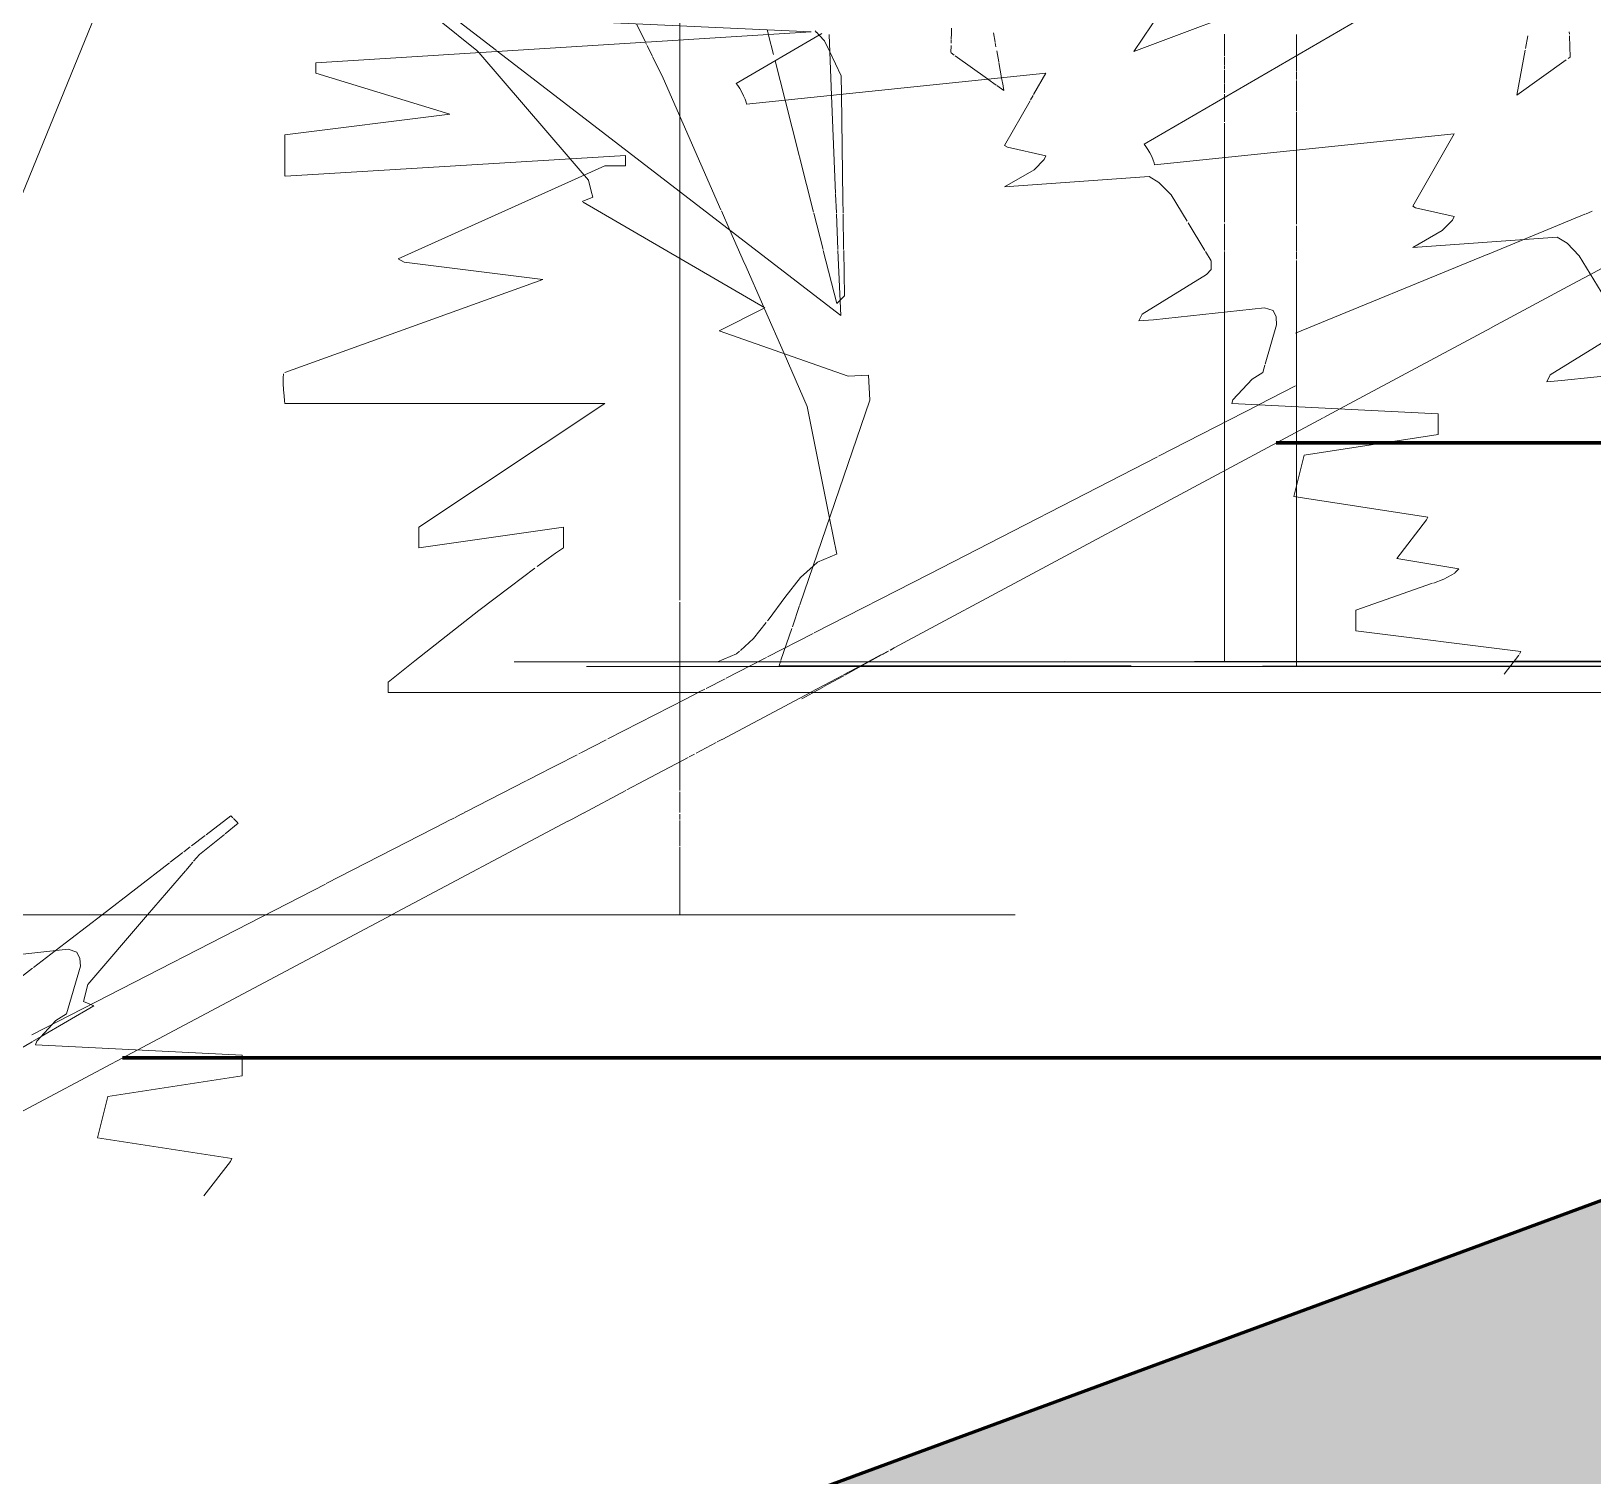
# Model space of a CAD drawing. Header units: inches. Extents: x -8991 to -6983, y -226 to 479.
# Drawn here: x -7376.06 to -7345.59, y -56.16 to -27.96 of the extents above; entities that cross this region are included whole.
import ezdxf

# ---------------------------------------------------------------- set-up
doc = ezdxf.new("R2010")
doc.units = ezdxf.units.IN
doc.header["$MEASUREMENT"] = 0
for name, color, linetype, lineweight in [('A-DETL-GENF', 92, 'Continuous', 9), ('C-TOPO', 7, 'Continuous', 9), ('C-TOPO-1', 7, 'Continuous', 60), ('C-TOPO-MAJR', 7, 'Continuous', 80), ('S-FNDN', 32, 'Continuous', 18)]:
    doc.layers.add(name, color=color, linetype=linetype, lineweight=lineweight)

# ---------------------------------------------------------------- blocks, each defined once
blk = doc.blocks.new('fountain grass 26747 - fountain grass 26747-1770214-Section 26')
at = {"layer": 'A-DETL-GENF'}
for p, q in [((-8420.58, -27.674), (-8420.58, -28.077)), ((-8420.58, -28.134), (-8420.58, -27.858)), ((-8420.58, -28.077), (-8420.58, -28.681)), ((-8420.58, -28.475), (-8420.58, -28.134)), ((-8420.58, -28.517), (-8420.58, -28.493)), ((-8420.58, -28.603), (-8420.58, -28.56)), ((-8420.58, -28.689), (-8420.58, -28.619)), ((-8420.58, -28.681), (-8420.58, -29.689)), ((-8420.58, -28.728), (-8420.58, -28.704)), ((-8420.58, -28.772), (-8420.58, -28.748)), ((-8420.58, -28.896), (-8420.58, -28.78)), ((-8420.58, -29.495), (-8420.58, -28.896)), ((-8420.58, -29.631), (-8420.58, -29.495)), ((-8420.58, -29.898), (-8420.58, -29.631)), ((-8420.58, -29.689), (-8420.58, -29.793)), ((-8420.58, -29.793), (-8420.58, -29.924)), ((-8420.58, -30.301), (-8420.58, -29.898)), ((-8420.58, -29.924), (-8420.58, -30.069)), ((-8420.58, -30.069), (-8420.58, -30.212)), ((-8420.58, -30.212), (-8420.58, -30.34)), ((-8420.58, -30.357), (-8420.58, -30.301)), ((-8420.58, -30.34), (-8420.58, -30.439)), ((-8420.58, -30.524), (-8420.58, -30.357)), ((-8420.58, -30.439), (-8420.58, -30.494)), ((-8420.58, -30.494), (-8420.58, -30.535)), ((-8420.58, -31.079), (-8420.58, -30.525)), ((-8420.58, -30.535), (-8420.58, -30.897)), ((-8420.58, -30.897), (-8420.58, -30.938)), ((-8420.58, -30.938), (-8420.58, -30.996)), ((-8420.58, -30.996), (-8420.58, -31.063)), ((-8420.58, -31.063), (-8420.58, -31.135)), ((-8420.58, -31.218), (-8420.58, -31.107)), ((-8420.58, -31.135), (-8420.58, -31.202)), ((-8420.58, -31.202), (-8420.58, -31.26)), ((-8420.58, -31.266), (-8420.58, -31.227)), ((-8420.58, -31.26), (-8420.58, -31.3)), ((-8420.58, -31.3), (-8420.58, -32.106)), ((-8420.58, -32.301), (-8420.58, -31.913)), ((-8420.58, -32.106), (-8420.58, -32.155)), ((-8420.58, -32.155), (-8420.58, -32.233)), ((-8420.58, -32.233), (-8420.58, -32.332)), ((-8420.58, -32.4), (-8420.58, -32.323)), ((-8420.58, -32.332), (-8420.58, -32.439)), ((-8420.58, -32.843), (-8420.58, -32.4)), ((-8420.58, -32.428), (-8420.58, -32.509)), ((-8420.58, -32.665), (-8420.58, -32.428)), ((-8420.58, -32.439), (-8420.58, -32.545)), ((-8420.58, -32.509), (-8420.58, -32.623)), ((-8420.58, -32.545), (-8420.58, -32.639)), ((-8420.58, -32.623), (-8420.58, -33.517)), ((-8420.58, -32.639), (-8420.58, -32.711)), ((-8420.58, -32.711), (-8420.58, -32.665)), ((-8420.58, -33.928), (-8420.58, -33.505)), ((-8420.58, -33.517), (-8420.58, -33.718)), ((-8420.58, -33.718), (-8420.58, -34.121)), ((-8420.58, -34.1), (-8420.58, -33.928)), ((-8420.58, -34.121), (-8420.58, -34.674)), ((-8420.58, -34.674), (-8420.58, -34.726)), ((-8420.58, -34.726), (-8420.58, -36.136)), ((-8420.58, -34.734), (-8420.58, -35.025)), ((-8420.58, -34.935), (-8420.58, -34.734)), ((-8420.58, -36.749), (-8420.58, -34.935)), ((-8420.58, -36.136), (-8420.58, -36.338)), ((-8420.58, -36.338), (-8420.58, -36.539)), ((-8420.58, -36.539), (-8420.58, -36.942)), ((-8420.58, -36.813), (-8420.58, -36.749)), ((-8420.58, -37.152), (-8420.58, -36.813)), ((-8420.58, -36.942), (-8420.58, -37.547)), ((-8420.58, -38.299), (-8420.58, -37.152)), ((-8420.58, -37.547), (-8420.58, -38.151)), ((-8420.58, -38.151), (-8420.58, -38.299)), ((-8420.58, -38.299), (-8420.58, -38.633)), ((-8420.58, -38.633), (-8420.58, -39.069)), ((-8420.58, -39.109), (-8420.58, -39.573)), ((-8420.58, -39.77), (-8420.58, -39.57)), ((-8420.58, -39.573), (-8420.58, -40.389)), ((-8420.58, -40.587), (-8420.58, -39.791)), ((-8420.58, -40.389), (-8420.58, -40.569)), ((-8420.58, -40.587), (-8420.58, -40.635)), ((-8420.58, -40.798), (-8420.58, -40.611)), ((-8420.58, -40.635), (-8420.58, -40.936)), ((-8420.58, -40.869), (-8420.58, -40.823)), ((-8420.58, -40.975), (-8420.58, -40.869)), ((-8420.58, -40.936), (-8420.58, -40.972)), ((-8420.58, -40.975), (-8420.58, -42.383)), ((-8420.58, -41.705), (-8420.58, -40.978)), ((-8420.58, -41.987), (-8420.58, -41.834)), ((-8420.58, -42.052), (-8420.58, -41.987)), ((-8420.58, -41.987), (-8420.58, -42.052)), ((-8420.58, -42.052), (-8420.58, -41.987)), ((-8420.58, -42.221), (-8420.58, -42.137)), ((-8420.58, -42.137), (-8420.58, -42.221)), ((-8420.58, -42.221), (-8420.58, -42.137)), ((-8420.58, -42.383), (-8420.58, -42.784)), ((-8420.58, -42.81), (-8420.58, -43.215)), ((-8420.58, -43.247), (-8420.58, -43.35)), ((-8420.58, -43.368), (-8420.58, -43.487)), ((-8420.58, -43.39), (-8420.58, -43.862)), ((-8420.58, -43.591), (-8420.58, -43.39)), ((-8420.58, -43.487), (-8420.58, -43.591)), ((-8420.58, -43.881), (-8420.58, -44.196)), ((-8420.58, -44.196), (-8420.58, -45.203)), ((-8437.582, -45.211), (-8430.941, -45.211)), ((-8431.865, -45.211), (-8433.636, -45.211)), ((-8433.631, -45.206), (-8420.702, -45.207)), ((-8430.973, -45.211), (-8431.865, -45.211)), ((-8429.617, -45.211), (-8430.973, -45.211)), ((-8430.941, -45.211), (-8426.479, -45.211)), ((-8426.209, -45.211), (-8429.617, -45.211)), ((-8426.479, -45.211), (-8423.649, -45.211)), ((-8423.649, -45.211), (-8421.909, -45.211)), ((-8421.909, -45.211), (-8420.712, -45.211)), ((-8414.042, -45.211), (-8420.712, -45.211))]:
    blk.add_line(p, q, dxfattribs=at)
blk = doc.blocks.new('fountain grass 26747 - fountain grass 26747-V34-Section 26')
at = {"layer": 'A-DETL-GENF'}
for p, q in [((-8432.519, -45.882), (-8434.684, -46.115)), ((-8432.35, -45.935), (-8432.519, -45.882)), ((-8432.289, -46.058), (-8432.35, -45.935)), ((-8432.551, -47.144), (-8432.282, -46.212)), ((-8432.282, -46.212), (-8432.289, -46.058)), ((-8432.759, -47.271), (-8432.551, -47.144)), ((-8433.133, -47.677), (-8432.759, -47.271)), ((-8433.156, -47.748), (-8433.133, -47.677)), ((-8429.126, -47.95), (-8433.156, -47.748)), ((-8429.126, -48.353), (-8429.126, -47.95)), ((-8431.746, -48.756), (-8429.126, -48.353)), ((-8431.947, -49.562), (-8431.746, -48.756)), ((-8429.328, -49.965), (-8431.947, -49.562)), ((-8429.354, -50.021), (-8429.328, -49.965)), ((-8429.873, -50.694), (-8429.354, -50.021))]:
    blk.add_line(p, q, dxfattribs=at)
blk = doc.blocks.new('fountain grass 26747 - fountain grass 26747-V35-Section 26')
at = {"layer": 'A-DETL-GENF'}
for p, q in [((-8411.721, -28.358), (-8410.306, -26.255)), ((-8406.885, -26.544), (-8411.721, -28.358)), ((-8411.519, -30.171), (-8406.683, -27.35)), ((-8405.474, -29.97), (-8411.318, -30.574)), ((-8406.28, -31.38), (-8405.474, -29.97)), ((-8411.486, -30.212), (-8411.519, -30.171)), ((-8411.449, -30.27), (-8411.486, -30.212)), ((-8411.411, -30.339), (-8411.449, -30.27)), ((-8411.375, -30.411), (-8411.411, -30.339)), ((-8411.346, -30.479), (-8411.375, -30.411)), ((-8411.325, -30.535), (-8411.346, -30.479)), ((-8411.318, -30.574), (-8411.325, -30.535)), ((-8406.224, -31.413), (-8406.28, -31.38)), ((-8405.474, -31.581), (-8406.224, -31.413)), ((-8405.706, -31.855), (-8405.505, -31.653)), ((-8405.505, -31.653), (-8405.474, -31.581)), ((-8406.28, -32.186), (-8405.706, -31.855)), ((-8403.459, -31.984), (-8406.28, -32.186)), ((-8403.268, -32.101), (-8403.459, -31.984)), ((-8403.03, -32.346), (-8403.268, -32.101)), ((-8402.246, -33.637), (-8403.03, -32.346)), ((-8403.597, -34.673), (-8402.343, -33.896)), ((-8403.661, -34.805), (-8403.597, -34.673)), ((-8401.211, -34.55), (-8403.375, -34.783)), ((-8403.375, -34.783), (-8403.661, -34.805))]:
    blk.add_line(p, q, dxfattribs=at)
blk = doc.blocks.new('lupin 26755 - lupin 26755-V36-Section 26')
at = {"layer": 'A-DETL-GENF'}
for p, q in [((-8421.429, -27.819), (-8421.254, -28.177)), ((-8418.856, -28.027), (-8418.879, -27.937)), ((-8417.941, -27.956), (-8417.913, -27.987)), ((-8417.908, -27.992), (-8417.864, -28.04)), ((-8415.284, -28.058), (-8415.282, -27.99)), ((-8415.282, -27.99), (-8415.281, -27.966)), ((-8415.281, -27.966), (-8415.279, -27.903)), ((-8414.43, -28.177), (-8414.463, -27.994)), ((-8409.957, -28.02), (-8409.957, -28.451)), ((-8409.957, -28.244), (-8409.957, -28.02)), ((-8409.957, -28.451), (-8409.957, -28.02)), ((-8409.957, -28.382), (-8409.957, -28.02)), ((-8409.957, -28.451), (-8409.957, -28.02)), ((-8409.957, -28.451), (-8409.957, -28.02)), ((-8409.957, -28.02), (-8409.957, -28.151)), ((-8409.957, -28.02), (-8409.957, -28.451)), ((-8421.244, -28.196), (-8421.231, -28.224)), ((-8421.222, -28.241), (-8421.117, -28.455)), ((-8418.757, -28.416), (-8418.852, -28.044)), ((-8417.864, -28.04), (-8417.761, -28.151)), ((-8417.761, -28.151), (-8417.658, -28.367)), ((-8415.296, -28.382), (-8415.291, -28.242)), ((-8415.289, -28.196), (-8415.287, -28.136)), ((-8415.287, -28.128), (-8415.285, -28.066)), ((-8414.414, -28.267), (-8414.428, -28.188)), ((-8409.957, -28.151), (-8409.957, -28.451)), ((-8409.957, -28.451), (-8409.957, -28.25)), ((-8421.109, -28.472), (-8420.908, -28.882)), ((-8418.529, -29.31), (-8418.725, -28.542)), ((-8417.658, -28.367), (-8417.437, -28.836)), ((-8415.227, -28.431), (-8415.289, -28.387)), ((-8414.582, -28.892), (-8415.211, -28.443)), ((-8414.36, -28.56), (-8414.399, -28.347)), ((-8414.304, -28.873), (-8414.358, -28.574)), ((-8409.957, -28.451), (-8409.957, -28.382)), ((-8409.957, -28.473), (-8409.957, -28.628)), ((-8409.957, -28.628), (-8409.957, -28.473)), ((-8409.957, -28.628), (-8409.957, -28.473)), ((-8409.957, -28.628), (-8409.957, -28.473)), ((-8409.957, -28.628), (-8409.957, -28.473)), ((-8409.957, -28.628), (-8409.957, -28.473)), ((-8409.957, -28.473), (-8409.957, -28.628)), ((-8409.957, -28.473), (-8409.957, -28.628)), ((-8409.957, -28.643), (-8409.957, -28.701)), ((-8409.957, -28.701), (-8409.957, -28.643)), ((-8409.957, -28.701), (-8409.957, -28.643)), ((-8409.957, -28.701), (-8409.957, -28.643)), ((-8409.957, -28.701), (-8409.957, -28.643)), ((-8409.957, -28.701), (-8409.957, -28.643)), ((-8409.957, -28.643), (-8409.957, -28.701)), ((-8409.957, -28.643), (-8409.957, -28.701)), ((-8420.908, -28.882), (-8419.781, -31.45)), ((-8417.437, -28.836), (-8417.431, -29.196)), ((-8414.408, -29.017), (-8414.571, -28.9)), ((-8414.274, -29.032), (-8414.304, -28.873)), ((-8409.957, -28.719), (-8409.957, -28.766)), ((-8409.957, -28.766), (-8409.957, -28.719)), ((-8409.957, -28.766), (-8409.957, -28.719)), ((-8409.957, -28.766), (-8409.957, -28.719)), ((-8409.957, -28.766), (-8409.957, -28.719)), ((-8409.957, -28.98), (-8409.957, -28.719)), ((-8409.957, -28.719), (-8409.957, -28.836)), ((-8409.957, -28.719), (-8409.957, -28.864)), ((-8409.957, -28.98), (-8409.957, -28.774)), ((-8409.957, -28.774), (-8409.957, -28.98)), ((-8409.957, -28.98), (-8409.957, -28.774)), ((-8409.957, -28.98), (-8409.957, -28.774)), ((-8409.957, -28.98), (-8409.957, -28.774)), ((-8409.957, -28.836), (-8409.957, -28.98)), ((-8409.957, -28.882), (-8409.957, -28.98)), ((-8417.431, -29.196), (-8417.4, -31.247)), ((-8414.258, -29.124), (-8414.399, -29.023)), ((-8414.258, -29.124), (-8414.273, -29.038)), ((-8409.957, -29.168), (-8409.957, -28.993)), ((-8409.957, -28.993), (-8409.957, -29.168)), ((-8409.957, -29.168), (-8409.957, -28.993)), ((-8409.957, -29.124), (-8409.957, -28.993)), ((-8409.957, -29.124), (-8409.957, -28.993)), ((-8409.957, -29.168), (-8409.957, -28.993)), ((-8409.957, -28.993), (-8409.957, -29.168)), ((-8409.957, -28.993), (-8409.957, -29.168)), ((-8409.957, -29.26), (-8409.957, -29.195)), ((-8409.957, -29.195), (-8409.957, -29.26)), ((-8409.957, -29.26), (-8409.957, -29.195)), ((-8409.957, -29.26), (-8409.957, -29.195)), ((-8409.957, -29.195), (-8409.957, -29.26)), ((-8409.957, -29.195), (-8409.957, -29.26)), ((-8417.973, -31.498), (-8418.529, -29.31)), ((-8409.957, -29.734), (-8409.957, -29.26)), ((-8409.957, -29.26), (-8409.957, -29.734)), ((-8409.957, -29.734), (-8409.957, -29.26)), ((-8409.957, -29.26), (-8409.957, -29.734)), ((-8409.957, -29.26), (-8409.957, -29.734)), ((-8409.957, -29.734), (-8409.957, -29.26)), ((-8409.957, -30.433), (-8409.957, -29.756)), ((-8409.957, -29.756), (-8409.957, -30.433)), ((-8409.957, -30.433), (-8409.957, -29.756)), ((-8409.957, -29.756), (-8409.957, -30.433)), ((-8409.957, -29.756), (-8409.957, -30.433)), ((-8409.957, -30.433), (-8409.957, -29.756)), ((-8409.957, -30.784), (-8409.957, -30.433)), ((-8409.957, -30.433), (-8409.957, -31.692)), ((-8409.957, -31.692), (-8409.957, -30.433)), ((-8409.957, -31.692), (-8409.957, -30.433)), ((-8409.957, -30.433), (-8409.957, -31.692)), ((-8409.957, -30.433), (-8409.957, -31.692)), ((-8409.957, -31.117), (-8409.957, -30.792)), ((-8417.4, -31.257), (-8417.396, -31.514)), ((-8409.957, -31.2), (-8409.957, -31.117)), ((-8409.957, -31.692), (-8409.957, -31.2)), ((-8419.772, -31.472), (-8419.606, -31.849)), ((-8417.788, -32.224), (-8417.968, -31.518)), ((-8417.396, -31.533), (-8417.386, -32.225)), ((-8419.606, -31.849), (-8419.322, -32.497)), ((-8409.957, -32.247), (-8409.957, -31.725)), ((-8409.957, -31.725), (-8409.957, -32.247)), ((-8409.957, -32.247), (-8409.957, -31.725)), ((-8409.957, -32.247), (-8409.957, -31.725)), ((-8409.957, -31.725), (-8409.957, -32.247)), ((-8409.957, -31.725), (-8409.957, -32.247)), ((-8417.52, -33.276), (-8417.783, -32.245)), ((-8417.385, -32.246), (-8417.372, -33.128)), ((-8409.957, -33.276), (-8409.957, -32.263)), ((-8409.957, -32.263), (-8409.957, -33.424)), ((-8409.957, -33.424), (-8409.957, -32.263)), ((-8409.957, -33.276), (-8409.957, -32.263)), ((-8409.957, -32.263), (-8409.957, -33.128)), ((-8409.957, -32.263), (-8409.957, -33.448)), ((-8419.317, -32.507), (-8418.947, -33.351)), ((-8417.457, -33.212), (-8417.52, -33.276)), ((-8417.372, -33.128), (-8417.457, -33.212)), ((-8409.957, -33.128), (-8409.957, -33.276)), ((-8418.933, -33.381), (-8418.55, -34.256)), ((-8409.957, -33.448), (-8409.957, -33.276)), ((-8409.957, -33.721), (-8409.957, -33.448)), ((-8409.957, -33.448), (-8409.957, -34.98)), ((-8409.957, -34.611), (-8409.957, -33.721)), ((-8418.55, -34.256), (-8418.097, -35.286)), ((-8409.957, -34.969), (-8409.957, -34.586)), ((-8409.957, -34.586), (-8409.957, -34.611)), ((-8409.957, -35.075), (-8409.957, -34.99)), ((-8409.957, -34.99), (-8409.957, -35.286)), ((-8418.097, -35.286), (-8417.661, -37.466)), ((-8409.957, -38.014), (-8409.957, -35.076)), ((-8409.957, -35.286), (-8409.957, -38.014)), ((-8417.661, -37.466), (-8417.52, -38.17)), ((-8409.957, -39.173), (-8409.957, -38.02)), ((-8409.957, -38.02), (-8409.957, -38.152)), ((-8417.896, -38.325), (-8417.981, -38.402)), ((-8417.529, -38.173), (-8417.896, -38.325)), ((-8409.957, -38.17), (-8409.957, -38.325)), ((-8409.957, -38.325), (-8409.957, -38.626)), ((-8418.229, -38.626), (-8418.537, -39.013)), ((-8417.981, -38.402), (-8418.229, -38.626)), ((-8409.957, -38.626), (-8409.957, -38.992)), ((-8418.537, -39.013), (-8418.837, -39.43)), ((-8409.957, -39.013), (-8409.957, -39.43)), ((-8409.957, -39.359), (-8409.957, -39.174)), ((-8418.896, -39.504), (-8419.145, -39.818)), ((-8418.837, -39.43), (-8418.872, -39.474)), ((-8409.957, -39.572), (-8409.957, -39.38)), ((-8409.957, -39.43), (-8409.957, -39.818)), ((-8409.957, -39.765), (-8409.957, -39.583)), ((-8419.145, -39.818), (-8419.402, -40.049)), ((-8409.957, -40.172), (-8409.957, -39.785)), ((-8409.957, -39.818), (-8409.957, -40.118)), ((-8419.478, -40.118), (-8419.845, -40.27)), ((-8419.418, -40.064), (-8419.478, -40.118)), ((-8409.957, -40.121), (-8409.957, -40.274)), ((-8423.813, -40.274), (-8418.622, -40.274)), ((-8423.447, -40.274), (-8423.813, -40.274)), ((-8422.404, -40.274), (-8423.427, -40.274)), ((-8420.767, -40.274), (-8422.404, -40.274)), ((-8418.622, -40.274), (-8420.767, -40.274)), ((-8419.854, -40.274), (-8418.621, -40.272)), ((-8418.622, -40.274), (-8416.513, -40.274)), ((-8418.621, -40.272), (-8413.082, -40.267)), ((-8417.072, -40.274), (-8418.621, -40.274)), ((-8416.048, -40.274), (-8417.069, -40.274)), ((-8416.513, -40.274), (-8412.025, -40.274)), ((-8415.703, -40.274), (-8416.048, -40.274)), ((-8412.014, -40.274), (-8409.957, -40.274)), ((-8410.54, -40.265), (-8404.302, -40.259)), ((-8409.957, -40.274), (-8409.957, -40.254)), ((-8404.313, -40.274), (-8409.957, -40.274)), ((-8403.402, -40.274), (-8404.313, -40.274)), ((-8404.302, -40.259), (-8399.858, -40.254)), ((-8398.931, -40.274), (-8403.402, -40.274))]:
    blk.add_line(p, q, dxfattribs=at)
blk = doc.blocks.new('fountain grass 26747 - fountain grass 26747-V37-Section 26')
at = {"layer": 'A-DETL-GENF'}
for p, q in [((-8419.484, -28.985), (-8417.81, -28.008)), ((-8413.439, -28.783), (-8419.283, -29.388)), ((-8413.679, -29.202), (-8413.439, -28.783)), ((-8419.451, -29.026), (-8419.484, -28.985)), ((-8419.414, -29.084), (-8419.451, -29.026)), ((-8419.376, -29.153), (-8419.414, -29.084)), ((-8419.34, -29.224), (-8419.376, -29.153)), ((-8419.31, -29.292), (-8419.34, -29.224)), ((-8413.738, -29.306), (-8413.689, -29.22)), ((-8419.29, -29.349), (-8419.31, -29.292)), ((-8419.283, -29.388), (-8419.29, -29.349)), ((-8414.245, -30.194), (-8413.746, -29.321)), ((-8414.189, -30.227), (-8414.245, -30.194)), ((-8413.439, -30.395), (-8414.189, -30.227)), ((-8413.671, -30.669), (-8413.47, -30.467)), ((-8413.47, -30.467), (-8413.439, -30.395)), ((-8414.245, -31), (-8413.671, -30.669)), ((-8411.424, -30.798), (-8414.245, -31)), ((-8411.233, -30.915), (-8411.424, -30.798)), ((-8410.995, -31.16), (-8411.233, -30.915)), ((-8410.684, -31.672), (-8410.995, -31.16)), ((-8410.335, -32.246), (-8410.662, -31.707)), ((-8410.214, -32.446), (-8410.326, -32.262)), ((-8410.215, -32.612), (-8410.211, -32.451)), ((-8411.562, -33.487), (-8410.308, -32.71)), ((-8410.308, -32.71), (-8410.215, -32.612)), ((-8411.626, -33.619), (-8411.562, -33.487)), ((-8409.175, -33.364), (-8411.34, -33.597)), ((-8409.006, -33.418), (-8409.175, -33.364)), ((-8408.945, -33.541), (-8409.006, -33.418)), ((-8411.34, -33.597), (-8411.626, -33.619)), ((-8409.161, -34.464), (-8408.939, -33.694)), ((-8408.939, -33.694), (-8408.945, -33.546)), ((-8409.416, -34.753), (-8409.208, -34.626)), ((-8409.208, -34.626), (-8409.165, -34.479)), ((-8409.789, -35.159), (-8409.416, -34.753)), ((-8409.812, -35.231), (-8409.789, -35.159)), ((-8405.782, -35.432), (-8409.812, -35.231)), ((-8405.782, -35.835), (-8405.782, -35.432)), ((-8408.402, -36.238), (-8405.782, -35.835)), ((-8408.603, -37.044), (-8408.402, -36.238)), ((-8405.984, -37.447), (-8408.603, -37.044)), ((-8406.01, -37.503), (-8405.984, -37.447)), ((-8406.588, -38.253), (-8406.01, -37.503)), ((-8405.38, -38.455), (-8406.588, -38.253)), ((-8405.878, -38.733), (-8405.673, -38.661)), ((-8405.673, -38.661), (-8405.459, -38.538)), ((-8405.456, -38.535), (-8405.381, -38.457)), ((-8407.394, -39.261), (-8405.896, -38.739)), ((-8407.394, -39.664), (-8407.394, -39.261)), ((-8404.171, -40.067), (-8407.394, -39.664)), ((-8404.495, -40.509), (-8404.213, -40.143)), ((-8404.197, -40.123), (-8404.171, -40.067))]:
    blk.add_line(p, q, dxfattribs=at)
blk = doc.blocks.new('lupin 26755 - lupin 26755-V38-Section 26')
at = {"layer": 'A-DETL-GENF'}
for p, q in [((-8435.498, -36.236), (-8431.526, -26.514)), ((-8429.348, -43.275), (-8429.829, -43.645)), ((-8429.455, -43.628), (-8429.2, -43.423)), ((-8429.308, -43.315), (-8429.348, -43.275)), ((-8429.207, -43.416), (-8429.294, -43.329)), ((-8430.136, -43.881), (-8430.264, -43.979)), ((-8429.849, -43.66), (-8430.115, -43.865)), ((-8429.96, -44.033), (-8429.468, -43.638)), ((-8430.281, -43.992), (-8430.527, -44.182)), ((-8430.225, -44.341), (-8430.087, -44.18)), ((-8430.073, -44.164), (-8429.96, -44.033)), ((-8430.545, -44.196), (-8431.859, -45.206)), ((-8430.969, -45.206), (-8430.231, -44.348)), ((-8431.859, -45.206), (-8432.772, -45.909)), ((-8432.137, -46.566), (-8430.969, -45.206)), ((-8432.772, -45.909), (-8433.197, -46.236)), ((-8433.214, -46.249), (-8434.078, -46.913)), ((-8432.219, -46.899), (-8432.137, -46.566)), ((-8432.017, -46.982), (-8432.219, -46.899)), ((-8433.046, -47.582), (-8432.017, -46.982)), ((-8435.576, -49.058), (-8433.225, -47.687)), ((-8433.218, -47.682), (-8433.046, -47.582))]:
    blk.add_line(p, q, dxfattribs=at)
blk = doc.blocks.new('fountain grass 26747 - fountain grass 26747-V45-Section 26')
at = {"layer": 'A-DETL-GENF'}
for p, q in [((-8418.017, -27.974), (-8426.883, -27.571)), ((-8427.689, -28.579), (-8418.017, -27.974)), ((-8427.689, -28.78), (-8427.689, -28.579)), ((-8425.069, -29.586), (-8427.689, -28.78)), ((-8428.293, -29.989), (-8425.069, -29.586)), ((-8428.293, -30.794), (-8428.293, -29.989)), ((-8421.644, -30.392), (-8428.278, -30.794)), ((-8421.644, -30.594), (-8421.644, -30.392)), ((-8426.077, -32.407), (-8422.047, -30.594)), ((-8422.047, -30.594), (-8421.644, -30.594)), ((-8425.963, -32.471), (-8426.077, -32.407)), ((-8423.256, -32.81), (-8425.963, -32.471)), ((-8428.293, -34.623), (-8423.256, -32.81)), ((-8428.324, -34.732), (-8428.315, -34.654)), ((-8428.322, -34.842), (-8428.324, -34.732)), ((-8428.315, -34.964), (-8428.322, -34.842)), ((-8428.305, -35.081), (-8428.315, -34.964)), ((-8428.297, -35.175), (-8428.305, -35.081)), ((-8428.293, -35.228), (-8428.297, -35.175)), ((-8422.047, -35.228), (-8428.293, -35.228)), ((-8425.674, -37.646), (-8422.047, -35.228)), ((-8422.853, -37.646), (-8425.674, -38.049)), ((-8425.674, -38.049), (-8425.674, -37.646)), ((-8422.853, -38.049), (-8422.853, -37.646)), ((-8423.008, -38.148), (-8422.853, -38.049)), ((-8423.366, -38.409), (-8423.008, -38.148)), ((-8423.893, -38.806), (-8423.412, -38.444)), ((-8424.503, -39.272), (-8423.893, -38.806)), ((-8425.143, -39.769), (-8424.503, -39.272)), ((-8425.755, -40.25), (-8425.143, -39.769)), ((-8426.278, -40.668), (-8425.755, -40.25)), ((-8426.278, -40.87), (-8426.278, -40.668)), ((-8409.914, -40.868), (-8426.278, -40.87)), ((-8422.752, -40.87), (-8423.429, -40.87)), ((-8423.429, -40.87), (-8422.402, -40.87)), ((-8422.402, -40.87), (-8422.752, -40.87)), ((-8419.476, -40.87), (-8422.402, -40.87)), ((-8422.402, -40.87), (-8419.476, -40.87)), ((-8418.018, -40.87), (-8419.476, -40.87)), ((-8419.476, -40.87), (-8414.886, -40.87)), ((-8414.916, -40.87), (-8418.001, -40.87)), ((-8414.886, -40.87), (-8408.866, -40.87)), ((-8408.866, -40.87), (-8401.651, -40.87))]:
    blk.add_line(p, q, dxfattribs=at)
blk = doc.blocks.new('lupin 26755 - lupin 26755-V46-Section 26')
at = {"layer": 'A-DETL-GENF'}
for p, q in [((-8424.543, -28.338), (-8425.304, -27.728)), ((-8425.059, -27.654), (-8424.162, -28.344)), ((-8417.623, -29.216), (-8417.672, -28.031)), ((-8408.546, -28.027), (-8408.546, -28.283)), ((-8408.546, -28.283), (-8408.546, -28.027)), ((-8408.546, -28.283), (-8408.546, -28.027)), ((-8408.546, -28.283), (-8408.546, -28.027)), ((-8408.546, -28.027), (-8408.546, -28.239)), ((-8408.546, -28.283), (-8408.546, -28.027)), ((-8408.546, -28.283), (-8408.546, -28.027)), ((-8408.546, -28.027), (-8408.546, -28.283)), ((-8403.223, -28.023), (-8403.225, -27.978)), ((-8424.507, -28.38), (-8424.543, -28.338)), ((-8408.546, -28.239), (-8408.546, -28.283)), ((-8408.546, -28.292), (-8408.546, -28.437)), ((-8408.546, -28.338), (-8408.546, -28.292)), ((-8408.546, -28.437), (-8408.546, -28.292)), ((-8408.546, -28.437), (-8408.546, -28.292)), ((-8408.546, -28.292), (-8408.546, -28.437)), ((-8408.546, -28.437), (-8408.546, -28.292)), ((-8408.546, -28.437), (-8408.546, -28.292)), ((-8408.546, -28.292), (-8408.546, -28.437)), ((-8408.546, -28.437), (-8408.546, -28.338)), ((-8404.246, -29.211), (-8404.087, -28.337)), ((-8404.08, -28.301), (-8404.035, -28.053)), ((-8403.207, -28.47), (-8403.222, -28.057)), ((-8422.722, -30.457), (-8424.507, -28.38)), ((-8424.145, -28.357), (-8417.444, -33.512)), ((-8408.546, -28.743), (-8408.546, -28.437)), ((-8408.546, -28.437), (-8408.546, -28.743)), ((-8408.546, -28.743), (-8408.546, -28.437)), ((-8408.546, -28.437), (-8408.546, -28.743)), ((-8408.546, -28.743), (-8408.546, -28.437)), ((-8408.546, -28.47), (-8408.546, -28.437)), ((-8408.546, -28.437), (-8408.546, -28.743)), ((-8408.546, -28.743), (-8408.546, -28.437)), ((-8408.546, -28.743), (-8408.546, -28.47)), ((-8404.246, -29.211), (-8403.285, -28.525)), ((-8403.247, -28.498), (-8403.208, -28.47)), ((-8408.546, -28.904), (-8408.546, -28.76)), ((-8408.546, -28.76), (-8408.546, -28.904)), ((-8408.546, -28.904), (-8408.546, -28.76)), ((-8408.546, -28.76), (-8408.546, -28.904)), ((-8408.546, -28.904), (-8408.546, -28.76)), ((-8408.546, -28.904), (-8408.546, -28.76)), ((-8408.546, -28.76), (-8408.546, -28.904)), ((-8408.546, -28.904), (-8408.546, -28.76)), ((-8408.546, -29.077), (-8408.546, -28.925)), ((-8408.546, -28.925), (-8408.546, -29.077)), ((-8408.546, -29.077), (-8408.546, -28.925)), ((-8408.546, -28.925), (-8408.546, -28.97)), ((-8408.546, -29.077), (-8408.546, -28.925)), ((-8408.546, -29.077), (-8408.546, -28.925)), ((-8408.546, -28.925), (-8408.546, -29.077)), ((-8408.546, -29.077), (-8408.546, -28.925)), ((-8417.543, -31.129), (-8417.623, -29.216)), ((-8408.546, -28.97), (-8408.546, -29.077)), ((-8408.546, -29.525), (-8408.546, -29.08)), ((-8408.546, -29.08), (-8408.546, -29.525)), ((-8408.546, -29.525), (-8408.546, -29.08)), ((-8408.546, -29.08), (-8408.546, -29.525)), ((-8408.546, -29.199), (-8408.546, -29.08)), ((-8408.546, -29.199), (-8408.546, -29.08)), ((-8408.546, -29.08), (-8408.546, -29.525)), ((-8408.546, -29.525), (-8408.546, -29.08)), ((-8408.546, -29.73), (-8408.546, -29.546)), ((-8408.546, -29.546), (-8408.546, -29.73)), ((-8408.546, -29.73), (-8408.546, -29.546)), ((-8408.546, -29.546), (-8408.546, -30.287)), ((-8408.546, -29.546), (-8408.546, -30.287)), ((-8408.546, -30.287), (-8408.546, -29.546)), ((-8408.546, -30.287), (-8408.546, -29.756)), ((-8408.546, -29.756), (-8408.546, -30.287)), ((-8408.546, -30.287), (-8408.546, -29.756)), ((-8422.449, -30.775), (-8422.722, -30.457)), ((-8408.546, -30.287), (-8408.546, -31.731)), ((-8408.546, -31.731), (-8408.546, -30.287)), ((-8408.546, -30.872), (-8408.546, -30.287)), ((-8408.546, -31.731), (-8408.546, -30.287)), ((-8408.546, -30.287), (-8408.546, -31.731)), ((-8408.546, -30.287), (-8408.546, -31.731)), ((-8422.366, -30.872), (-8422.442, -30.783)), ((-8422.314, -31.083), (-8422.366, -30.872)), ((-8408.546, -31.204), (-8408.546, -30.872)), ((-8422.486, -31.287), (-8422.284, -31.204)), ((-8418.927, -33.364), (-8422.467, -31.298)), ((-8422.284, -31.204), (-8422.314, -31.085)), ((-8417.527, -31.51), (-8417.543, -31.143)), ((-8408.546, -31.287), (-8408.546, -31.204)), ((-8408.546, -31.731), (-8408.546, -31.287)), ((-8417.498, -32.224), (-8417.527, -31.53)), ((-8408.546, -32.251), (-8408.546, -31.762)), ((-8408.546, -31.762), (-8408.546, -32.251)), ((-8408.546, -32.251), (-8408.546, -31.762)), ((-8408.546, -32.251), (-8408.546, -31.762)), ((-8408.546, -31.762), (-8408.546, -32.251)), ((-8408.546, -31.762), (-8408.546, -32.251)), ((-8417.444, -33.512), (-8417.497, -32.246)), ((-8408.546, -32.415), (-8408.546, -32.266)), ((-8408.546, -32.266), (-8408.546, -32.415)), ((-8408.546, -32.415), (-8408.546, -32.266)), ((-8408.546, -32.415), (-8408.546, -32.266)), ((-8408.546, -32.266), (-8408.546, -32.415)), ((-8408.546, -32.266), (-8408.546, -32.415)), ((-8408.546, -33.512), (-8408.546, -32.436)), ((-8408.546, -32.436), (-8408.546, -33.512)), ((-8408.546, -33.364), (-8408.546, -32.436)), ((-8408.546, -33.364), (-8408.546, -32.436)), ((-8408.546, -32.436), (-8408.546, -33.215)), ((-8408.546, -32.436), (-8408.546, -35.294)), ((-8408.546, -33.215), (-8408.546, -33.364)), ((-8419.817, -33.809), (-8418.927, -33.364)), ((-8408.546, -33.809), (-8408.546, -33.364)), ((-8417.296, -34.698), (-8419.817, -33.809)), ((-8408.546, -34.464), (-8408.546, -33.809)), ((-8416.903, -34.674), (-8417.296, -34.698)), ((-8416.873, -35.162), (-8416.903, -34.674)), ((-8408.546, -34.698), (-8408.546, -34.484)), ((-8408.546, -34.674), (-8408.546, -34.698)), ((-8408.546, -35.162), (-8408.546, -34.674)), ((-8418.24, -39.159), (-8416.873, -35.162)), ((-8408.546, -35.294), (-8408.546, -35.163)), ((-8408.546, -36.816), (-8408.546, -35.294)), ((-8408.546, -35.294), (-8408.546, -35.374)), ((-8408.546, -35.374), (-8408.546, -36.816)), ((-8408.546, -37.055), (-8408.546, -36.819)), ((-8408.546, -36.819), (-8408.546, -37.055)), ((-8408.546, -39.671), (-8408.546, -37.055)), ((-8408.546, -37.055), (-8408.546, -38.257)), ((-8408.546, -38.257), (-8408.546, -38.413)), ((-8408.546, -38.413), (-8408.546, -38.713)), ((-8408.546, -38.713), (-8408.546, -39.101)), ((-8418.387, -39.589), (-8418.245, -39.173)), ((-8408.546, -39.101), (-8408.546, -39.518)), ((-8408.546, -39.518), (-8408.546, -39.905)), ((-8418.609, -40.237), (-8418.398, -39.621)), ((-8408.546, -40.194), (-8408.546, -39.677)), ((-8408.546, -39.905), (-8408.546, -40.165)), ((-8408.546, -40.165), (-8408.546, -40.206)), ((-8408.546, -40.206), (-8408.546, -40.361)), ((-8408.546, -40.263), (-8408.546, -40.209)), ((-8422.036, -40.361), (-8422.402, -40.361)), ((-8422.402, -40.361), (-8422.036, -40.361)), ((-8420.993, -40.361), (-8422.036, -40.361)), ((-8422.036, -40.361), (-8420.993, -40.361)), ((-8419.356, -40.361), (-8420.993, -40.361)), ((-8420.993, -40.361), (-8419.356, -40.361)), ((-8417.21, -40.361), (-8419.356, -40.361)), ((-8419.356, -40.361), (-8418.539, -40.361)), ((-8418.645, -40.342), (-8418.615, -40.253)), ((-8411.773, -40.349), (-8418.645, -40.342)), ((-8418.539, -40.361), (-8417.21, -40.361)), ((-8414.637, -40.361), (-8417.21, -40.361)), ((-8417.21, -40.361), (-8414.637, -40.361)), ((-8414.401, -40.361), (-8414.637, -40.361)), ((-8414.637, -40.361), (-8411.721, -40.361)), ((-8411.721, -40.361), (-8408.546, -40.361)), ((-8404.377, -40.356), (-8409.207, -40.351)), ((-8408.546, -40.361), (-8408.546, -40.342)), ((-8408.546, -40.361), (-8399.183, -40.361)), ((-8399.182, -40.361), (-8404.377, -40.356)), ((-8403.424, -40.361), (-8399.183, -40.361))]:
    blk.add_line(p, q, dxfattribs=at)

msp = doc.modelspace()

# ---------------------------------------------------------------- hatches: boundary and pattern name
at = {"layer": 'C-TOPO'}
msp.add_hatch(color=256, dxfattribs=at).paths.add_polyline_path([(-7537.55648, -196.91009), (-7280.78549, -196.91009), (-7280.78549, -51.99757), (-7288.39955, -51.99757), (-7332.97637, -46.19318), (-7374.95633, -61.67085), (-7461.59641, -96.15776), (-7635.64084, -96.15776), (-7635.64084, -145), (-7628.64084, -145), (-7628.64084, -157), (-7635.64084, -157), (-7635.64084, -196.91009), (-7546.70092, -196.91009)], flags=0)

# ---------------------------------------------------------------- linework, layer by layer
for p, q in [((-7345.63073, -32.70924), (-7345.14415, -32.4482)), ((-7347.54927, -33.73847), (-7345.89589, -32.85149)), ((-7345.8929, -32.84988), (-7345.63073, -32.70924)), ((-7350.52755, -35.33623), (-7347.55978, -33.74411)), ((-7350.83438, -35.50084), (-7350.52755, -35.33623)), ((-7359.22185, -40.00045), (-7350.84927, -35.50882)), ((-7359.72222, -40.26626), (-7359.48015, -40.13767)), ((-7359.47141, -40.13773), (-7359.70361, -40.26546)), ((-7359.46109, -40.12754), (-7359.33819, -40.06226)), ((-7359.3354, -40.06291), (-7359.45092, -40.12646)), ((-7359.2985, -40.04117), (-7359.22185, -40.00045)), ((-7359.22185, -40.00045), (-7359.29666, -40.04161)), ((-7360.21036, -40.52558), (-7359.86774, -40.34357)), ((-7359.84566, -40.34359), (-7360.18669, -40.53119)), ((-7359.86774, -40.34357), (-7359.73059, -40.27071)), ((-7359.71313, -40.27069), (-7359.84566, -40.34359)), ((-7360.84986, -40.86531), (-7360.2295, -40.53575)), ((-7360.60815, -40.76302), (-7360.80067, -40.86892)), ((-7360.20531, -40.54143), (-7360.59544, -40.75603)), ((-7362.58007, -41.78445), (-7360.85667, -40.86892)), ((-7360.81084, -40.87451), (-7361.02426, -40.99191)), ((-7363.08609, -42.05326), (-7362.69864, -41.84743)), ((-7362.67492, -41.83483), (-7362.58682, -41.78803)), ((-7364.09095, -42.58707), (-7363.24115, -42.13563)), ((-7363.22277, -42.12587), (-7363.11854, -42.0705)), ((-7364.43671, -42.77075), (-7364.09191, -42.58758)), ((-7365.28735, -43.22264), (-7364.45836, -42.78225)), ((-7365.49444, -43.33265), (-7365.29322, -43.22575)), ((-7369.01814, -45.20455), (-7365.59108, -43.38399)), ((-7365.58335, -43.37988), (-7365.49504, -43.33297)), ((-7373.99344, -47.84758), (-7369.02223, -45.20672)), ((-7374.95647, -61.67086), (-7332.97624, -46.19318)), ((-7381.89108, -52.04306), (-7373.99344, -47.84758))]:
    msp.add_line(p, q, dxfattribs=at)
at = {"layer": 'C-TOPO-1'}
msp.add_line((-7374.95633, -61.67085), (-7332.97637, -46.19318), dxfattribs=at)
at = {"layer": 'C-TOPO-MAJR'}
for p, q in [((-7349.67371, -36), (-7351.76475, -36)), ((-7344.3279, -36), (-7349.67371, -36)), ((-7371.94749, -48), (-7374.28035, -48)), ((-7371.70296, -48), (-7371.94749, -48)), ((-7358.90671, -48), (-7371.70296, -48))]:
    msp.add_line(p, q, dxfattribs=at)
at = {"layer": 'C-TOPO-MAJR', "flags": 128}
msp.add_lwpolyline([(-7343.04659, -48), (-7344.17882, -48), (-7358.90671, -48)], dxfattribs=at)
at = {"layer": 'S-FNDN'}
for p, q in [((-7345.74088, -31.53714), (-7347.64615, -32.31989)), ((-7345.59796, -31.47843), (-7345.73372, -31.5342)), ((-7347.64692, -32.32021), (-7351.39084, -33.85833)), ((-7351.39084, -34.88542), (-7352.11421, -35.2569)), ((-7352.11971, -35.25972), (-7354.06517, -36.2588)), ((-7354.08246, -36.26767), (-7358.5413, -38.55747)), ((-7358.54199, -38.55783), (-7360.78195, -39.70814)), ((-7360.80243, -39.71866), (-7361.69081, -40.17488)), ((-7361.77785, -40.21958), (-7362.4995, -40.59018)), ((-7361.71482, -40.18721), (-7361.77095, -40.21603)), ((-7362.91355, -40.80281), (-7363.03733, -40.86638)), ((-7362.52249, -40.60198), (-7362.89195, -40.79172)), ((-7363.28065, -40.99133), (-7364.80957, -41.77649)), ((-7363.04829, -40.872), (-7363.28021, -40.9911)), ((-7364.83986, -41.79205), (-7365.33531, -42.04648)), ((-7365.40913, -42.08439), (-7366.22486, -42.5033)), ((-7365.35109, -42.05459), (-7365.37687, -42.06782)), ((-7366.40598, -42.59632), (-7367.58055, -43.19951)), ((-7366.23368, -42.50783), (-7366.38988, -42.58805)), ((-7367.67029, -43.24559), (-7367.79004, -43.30709)), ((-7367.61509, -43.21724), (-7367.66338, -43.24205)), ((-7367.58553, -43.20206), (-7367.61058, -43.21493)), ((-7367.95776, -43.39322), (-7370.30845, -44.6004)), ((-7367.80432, -43.31442), (-7367.95146, -43.38998)), ((-7370.32178, -44.60724), (-7376.05336, -47.55065))]:
    msp.add_line(p, q, dxfattribs=at)

# ---------------------------------------------------------------- block references
at = {"layer": 'A-DETL-GENF'}
for name in ['fountain grass 26747 - fountain grass 26747-V45-Section 26', 'fountain grass 26747 - fountain grass 26747-1770214-Section 26', 'lupin 26755 - lupin 26755-V36-Section 26', 'lupin 26755 - lupin 26755-V46-Section 26', 'fountain grass 26747 - fountain grass 26747-V37-Section 26', 'fountain grass 26747 - fountain grass 26747-V35-Section 26', 'lupin 26755 - lupin 26755-V38-Section 26', 'fountain grass 26747 - fountain grass 26747-V34-Section 26']:
    msp.add_blockref(name, (1057.17854, 0), dxfattribs=at)

doc.saveas('drawing.dxf')
